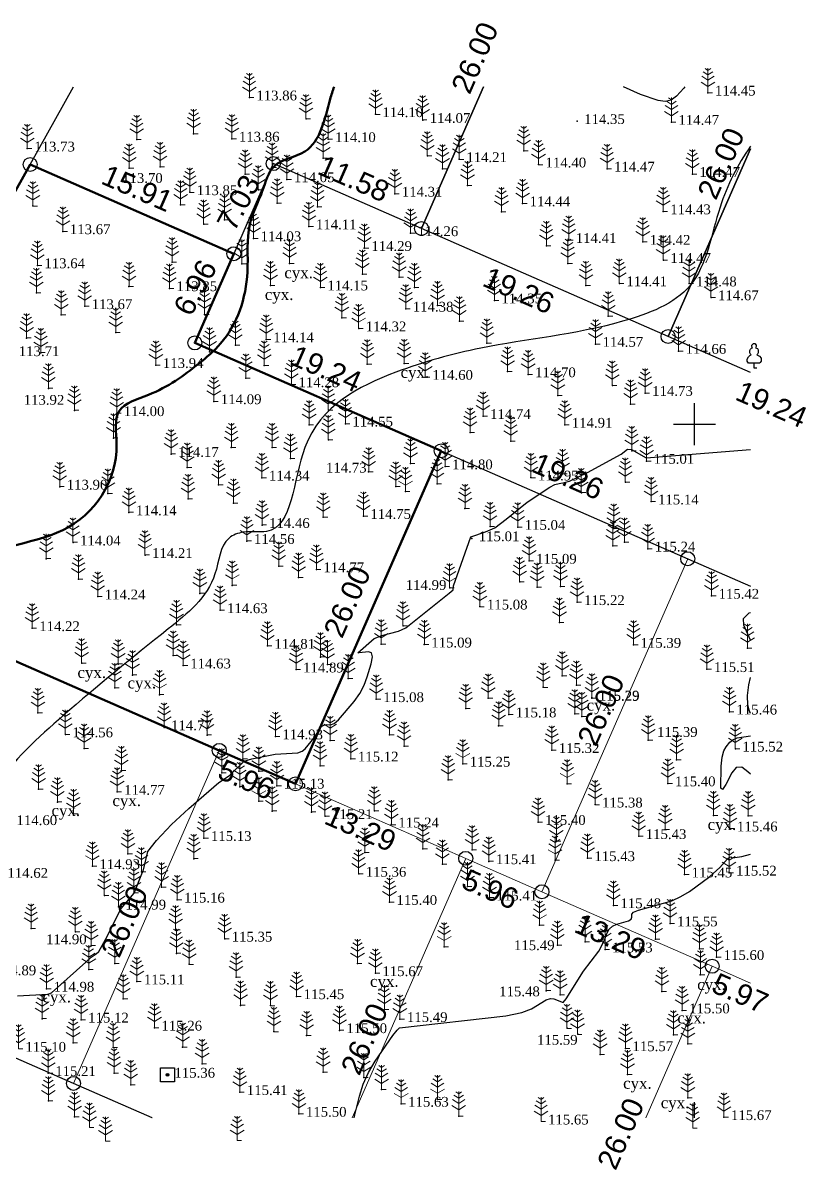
# Model space of a CAD drawing. Header units: millimetres. Extents: x 5405468.7 to 5405558, y 5524996.7 to 5525078.7.
# Drawn here: x 5405501.9 to 5405558, y 5524996.7 to 5525078.7 of the extents above; entities that cross this region are included whole.
import ezdxf
from ezdxf.enums import TextEntityAlignment as Align

# ---------------------------------------------------------------- set-up
doc = ezdxf.new("R2010")
doc.units = ezdxf.units.MM
doc.layers.add('11900000', color=1, linetype='Continuous', lineweight=30)
doc.layers.add('ТОЧКИ', color=7, linetype='Continuous', lineweight=30)
for name, color, linetype in [('SC007', 7, 'Continuous'), ('горизонтали', 42, 'Continuous'), ('Ділянки_Межі', 10, 'Continuous'), ('надписи', 7, 'Continuous'), ('отметки', 7, 'Continuous'), ('промеры', 185, 'Continuous'), ('Растительность', 7, 'Continuous')]:
    doc.layers.add(name, color=color, linetype=linetype)
doc.styles.get("Standard").update_dxf_attribs({"font": 'arial.ttf'})
doc.styles.add('times', font='times.ttf')

# ---------------------------------------------------------------- blocks, each defined once
blk = doc.blocks.new('SYMBOL902')
at = {"layer": 'SC007'}
blk.add_lwpolyline([(-1.25, -1.25), (-1.25, 1.25), (1.25, 1.25), (1.25, -1.25)], close=True, dxfattribs=at)
blk.add_circle((0, 0), 0.25, dxfattribs=at)
blk = doc.blocks.new('A$C2ACB5305')
at = {"layer": 'Растительность'}
blk.add_lwpolyline([(0.2, 0), (0.2, 0), (0, 0), (0, 0.35), (-0.4, 0.35), (-0.5, 0.5), (-0.5, 0.65), (-0.4, 0.8), (-0.3, 0.9), (-0.2, 0.95), (-0.25, 1), (-0.3, 1.1), (-0.3, 1.25), (-0.25, 1.35), (-0.15, 1.45), (-0.1, 1.45), (-0.15, 1.55), (-0.15, 1.65), (-0.05, 1.75), (0.05, 1.75), (0.15, 1.65), (0.15, 1.55), (0.1, 1.45), (0.25, 1.4), (0.3, 1.3), (0.3, 1.1), (0.25, 1), (0.2, 0.95), (0.4, 0.85), (0.5, 0.7), (0.5, 0.5), (0.45, 0.4), (0.4, 0.35), (0, 0.35)], dxfattribs=at)
blk = doc.blocks.new('A$C51FE15A3')
at = {"layer": 'Растительность', "color": 94, "lineweight": 0}
for points in [[(-0.201, 1.726), (0, 1.584), (0.201, 1.726)], [(0, 1.75), (0, 0), (0.319, 0)], [(-0.447, 1.172), (0, 0.895), (0.447, 1.172)], [(-0.343, 1.489), (0, 1.267), (0.343, 1.489)], [(-0.493, 0.753), (0, 0.444), (0.493, 0.753)]]:
    blk.add_lwpolyline(points, dxfattribs=at)

msp = doc.modelspace()

# ---------------------------------------------------------------- linework, layer by layer
at = {"layer": '11900000', "color": 7}
for points in [[(5405550, 5525048.5, 0), (5405550, 5525051.5, 0)], [(5405550, 5525048.5, 0), (5405550, 5525051.5, 0)], [(5405548.5, 5525050, 0), (5405551.5, 5525050, 0)], [(5405548.5, 5525050, 0), (5405551.5, 5525050, 0)], [(5405550, 5525000.397, 0), (5405550, 5525001.5, 0)], [(5405550, 5525000.397, 0), (5405550, 5525001.5, 0)]]:
    msp.add_polyline3d(points, dxfattribs=at)
at = {"layer": 'горизонтали', "color": 32}
for points in [[(5405549.32, 5525074.149, 114.5), (5405549.247, 5525074.052, 114.5), (5405548.717, 5525073.482, 114.5), (5405548.327, 5525073.192, 114.5), (5405547.897, 5525073.092, 114.5), (5405547.407, 5525073.162, 114.5), (5405546.137, 5525073.592, 114.5), (5405544.916, 5525074.149, 114.5)], [(5405501.567, 5525009.122, 115), (5405503.727, 5525009.242, 115), (5405503.987, 5525009.322, 115), (5405506.457, 5525011.532, 115), (5405506.837, 5525011.882, 115), (5405507.197, 5525012.112, 115), (5405507.377, 5525012.292, 115), (5405507.867, 5525013.142, 115), (5405508.977, 5525015.372, 115), (5405509.907, 5525016.462, 115), (5405510.497, 5525017.972, 115), (5405510.557, 5525018.042, 115), (5405510.887, 5525019.442, 115), (5405511.517, 5525020.232, 115), (5405512.567, 5525021.372, 115), (5405513.807, 5525022.522, 115), (5405515.977, 5525024.372, 115), (5405516.737, 5525024.882, 115), (5405517.767, 5525025.902, 115), (5405518.327, 5525026.062, 115), (5405520.007, 5525026.412, 115), (5405521.617, 5525026.492, 115), (5405521.917, 5525026.612, 115), (5405522.147, 5525026.792, 115), (5405522.787, 5525027.582, 115), (5405523.317, 5525028.372, 115), (5405523.487, 5525028.482, 115), (5405523.677, 5525028.522, 115), (5405523.967, 5525028.502, 115), (5405524.207, 5525028.592, 115), (5405524.537, 5525028.862, 115), (5405525.637, 5525030.172, 115), (5405526.047, 5525030.742, 115), (5405526.357, 5525031.332, 115), (5405526.587, 5525031.942, 115), (5405526.857, 5525032.862, 115), (5405526.957, 5525033.372, 115), (5405526.897, 5525033.662, 115), (5405526.677, 5525033.722, 115), (5405526.007, 5525033.642, 115), (5405525.917, 5525033.662, 115), (5405527.087, 5525034.672, 115), (5405527.627, 5525034.882, 115), (5405528.827, 5525035.212, 115), (5405529.337, 5525035.452, 115), (5405532.437, 5525037.922, 115), (5405532.737, 5525038.152, 115), (5405532.747, 5525038.452, 115), (5405534.007, 5525041.962, 115), (5405535.057, 5525042.302, 115), (5405535.717, 5525042.602, 115), (5405536.517, 5525043.212, 115), (5405538.027, 5525044.422, 115), (5405539.637, 5525045.502, 115), (5405540.007, 5525045.682, 115), (5405540.307, 5525045.772, 115), (5405540.707, 5525045.832, 115), (5405541.067, 5525045.942, 115), (5405542.347, 5525046.562, 115), (5405544.747, 5525047.872, 115), (5405545.197, 5525048.222, 115), (5405545.497, 5525048.192, 115), (5405546.547, 5525047.592, 115), (5405553.999, 5525048.208, 115)], [(5405553.999, 5525034.564, 115.5), (5405553.527, 5525035.622, 115.5), (5405553.497, 5525036.112, 115.5), (5405553.907, 5525036.502, 115.5), (5405553.999, 5525036.532, 115.5)], [(5405553.999, 5525029.32, 115.5), (5405553.907, 5525029.552, 115.5), (5405553.817, 5525029.912, 115.5), (5405553.797, 5525030.612, 115.5), (5405553.887, 5525031.352, 115.5), (5405553.999, 5525031.887, 115.5)], [(5405553.999, 5525024.971, 115.5), (5405553.827, 5525025.152, 115.5), (5405553.377, 5525025.482, 115.5), (5405552.987, 5525025.452, 115.5), (5405552.667, 5525025.072, 115.5), (5405552.237, 5525024.232, 115.5), (5405552.007, 5525023.882, 115.5), (5405551.877, 5525023.962, 115.5), (5405551.917, 5525025.542, 115.5), (5405551.987, 5525026.182, 115.5), (5405552.097, 5525026.642, 115.5), (5405552.257, 5525026.932, 115.5), (5405552.527, 5525027.252, 115.5), (5405552.747, 5525027.432, 115.5), (5405553.047, 5525027.562, 115.5), (5405553.999, 5525027.721, 115.5)], [(5405525.652, 5525000.397, 115.5), (5405525.707, 5525000.602, 115.5), (5405526.027, 5525001.932, 115.5), (5405526.297, 5525002.802, 115.5), (5405526.667, 5525003.642, 115.5), (5405527.147, 5525004.442, 115.5), (5405528.407, 5525006.272, 115.5), (5405528.727, 5525006.672, 115.5), (5405528.897, 5525006.822, 115.5), (5405536.497, 5525007.682, 115.5), (5405537.657, 5525007.922, 115.5), (5405538.337, 5525008.182, 115.5), (5405539.397, 5525008.822, 115.5), (5405539.707, 5525008.922, 115.5), (5405539.937, 5525008.912, 115.5), (5405540.597, 5525008.642, 115.5), (5405540.827, 5525008.912, 115.5), (5405542.057, 5525010.892, 115.5), (5405543.147, 5525012.322, 115.5), (5405543.527, 5525013.052, 115.5), (5405543.727, 5525013.582, 115.5), (5405543.887, 5525013.882, 115.5), (5405544.137, 5525014.112, 115.5), (5405544.447, 5525014.242, 115.5), (5405545.277, 5525014.492, 115.5), (5405545.457, 5525014.612, 115.5), (5405545.517, 5525014.742, 115.5), (5405545.517, 5525014.952, 115.5), (5405545.637, 5525015.102, 115.5), (5405545.997, 5525015.252, 115.5), (5405548.367, 5525015.902, 115.5), (5405549.027, 5525016.212, 115.5), (5405549.647, 5525016.592, 115.5), (5405551.097, 5525017.642, 115.5), (5405551.807, 5525018.292, 115.5), (5405552.357, 5525018.912, 115.5), (5405552.507, 5525019.032, 115.5), (5405552.607, 5525019.052, 115.5), (5405552.707, 5525018.992, 115.5), (5405553.377, 5525019.092, 115.5), (5405553.999, 5525019.244, 115.5)]]:
    msp.add_polyline3d(points, dxfattribs=at)
at = {"layer": 'горизонтали', "color": 32, "lineweight": 50}
msp.add_open_spline([(5405524.208, 5525074.149), (5405524.108, 5525073.859), (5405523.576, 5525072.17), (5405523.11, 5525069.298), (5405519.699, 5525068.901), (5405519.094, 5525066.429), (5405517.819, 5525064.104), (5405518.308, 5525060.192), (5405517.045, 5525056.426), (5405513.975, 5525053.859), (5405511.747, 5525052.226), (5405508.283, 5525051.284), (5405509.187, 5525046.663), (5405505.542, 5525041.222), (5405498.121, 5525041.417), (5405497.131, 5525036.638), (5405497.383, 5525033.955), (5405494.983, 5525032.023), (5405493.141, 5525033.596), (5405490.843, 5525034.238), (5405490.03, 5525032.139), (5405489.087, 5525029.435), (5405486.511, 5525024.44), (5405483.297, 5525019.424), (5405479.469, 5525016.958), (5405476.615, 5525014.417), (5405478.733, 5525008.977), (5405474.85, 5525004.225), (5405473.72, 5525001.517), (5405472.762, 5525000.397)], degree=3, knots=[426.781364, 426.781364, 426.781364, 426.781364, 427.666961, 431.820459, 434.236566, 436.227121, 438.760306, 442.17643, 447.647475, 449.778155, 453.996294, 456.405004, 458.787206, 466.038544, 473.272137, 476.393631, 479.304205, 480.999261, 484.176263, 485.622694, 487.053011, 489.860193, 494.811797, 503.600401, 507.214707, 508.54627, 514.632075, 520.988, 525.023131, 525.023131, 525.023131, 525.023131], dxfattribs=at)
at = {"layer": 'горизонтали', "color": 32}
msp.add_open_spline([(5405553.999, 5525069.891), (5405553.084, 5525068.581), (5405551.412, 5525065.261), (5405550.638, 5525059.403), (5405543.146, 5525056.522), (5405535.988, 5525055.956), (5405527.943, 5525053.734), (5405521.162, 5525050.271), (5405521.307, 5525041.822), (5405517.894, 5525042.432), (5405516.049, 5525041.732), (5405515.894, 5525038.175), (5405511.045, 5525034.346), (5405505.506, 5525029.854), (5405499.829, 5525024.692), (5405497.897, 5525019.678), (5405495.183, 5525016.265), (5405492.449, 5525016.305), (5405490.8, 5525014.942), (5405491.477, 5525011.838), (5405487.055, 5525008.999), (5405487.333, 5525003.809), (5405486.08, 5525001.231), (5405485.549, 5525000.397)], degree=3, knots=[388.006633, 388.006633, 388.006633, 388.006633, 392.765907, 398.774239, 404.236612, 414.559908, 420.876887, 429.320193, 435.927774, 437.596895, 438.692024, 441.444871, 446.618091, 456.348141, 463.489077, 468.844359, 472.676581, 475.335983, 476.557914, 478.494538, 483.614195, 489.586185, 492.576287, 492.576287, 492.576287, 492.576287], dxfattribs=at)
at = {"layer": 'Ділянки_Межі', "lineweight": 25}
for points in [[(5405534.908, 5525074.149), (5405530.466, 5525064.004), (5405519.862, 5525068.646), (5405517.04, 5525062.202), (5405502.465, 5525068.583)], [(5405502.465, 5525068.583), (5405505.565, 5525074.149)], [(5405553.999, 5525053.701), (5405548.11, 5525056.279), (5405530.466, 5525064.004), (5405519.862, 5525068.646), (5405517.04, 5525062.202), (5405514.247, 5525055.822), (5405531.873, 5525048.105), (5405549.514, 5525040.382), (5405553.999, 5525038.418)], [(5405511.187, 5525000.397), (5405505.569, 5525002.856), (5405485.626, 5525011.591), (5405482.819, 5525005.178), (5405480.725, 5525000.397)]]:
    msp.add_lwpolyline(points, dxfattribs=at)
at = {"layer": 'Ділянки_Межі'}
for points in [[(5405530.466, 5525064.004), (5405534.908, 5525074.149)], [(5405553.999, 5525069.707), (5405548.11, 5525056.279), (5405530.466, 5525064.004)], [(5405548.11, 5525056.279), (5405553.999, 5525069.707)], [(5405553.999, 5525053.701), (5405548.11, 5525056.279)]]:
    msp.add_lwpolyline(points, dxfattribs=at)
at = {"layer": 'Ділянки_Межі', "lineweight": 50}
msp.add_lwpolyline([(5405486.352, 5525039.652), (5405502.465, 5525068.583), (5405517.04, 5525062.202), (5405514.247, 5525055.822), (5405531.873, 5525048.105), (5405521.453, 5525024.284), (5405515.997, 5525026.673)], close=True, dxfattribs=at)
at = {"layer": 'Ділянки_Межі', "lineweight": 0}
msp.add_lwpolyline([(5405521.453, 5525024.284), (5405531.873, 5525048.105), (5405549.514, 5525040.382), (5405539.087, 5525016.564), (5405533.63, 5525018.953)], close=True, dxfattribs=at)
for points in [[(5405539.087, 5525016.564), (5405549.514, 5525040.382), (5405553.999, 5525038.418)], [(5405471.255, 5525012.547), (5405486.352, 5525039.652), (5405515.997, 5525026.673), (5405505.569, 5525002.856), (5405485.626, 5525011.591), (5405482.819, 5525005.178), (5405471.255, 5525010.201)], [(5405505.569, 5525002.856), (5405515.997, 5525026.673), (5405521.453, 5525024.284), (5405533.63, 5525018.953), (5405525.506, 5525000.397)], [(5405525.506, 5525000.397), (5405533.63, 5525018.953), (5405539.087, 5525016.564), (5405551.263, 5525011.233), (5405546.519, 5525000.397)], [(5405553.999, 5525010.035), (5405551.263, 5525011.233), (5405539.087, 5525016.564)], [(5405546.519, 5525000.397), (5405551.263, 5525011.233), (5405553.999, 5525010.035)], [(5405511.187, 5525000.397), (5405505.569, 5525002.856)]]:
    msp.add_lwpolyline(points, dxfattribs=at)
at = {"layer": 'отметки', "color": 7}
for p in [(5405518.149, 5525073.369, 113.856), (5405550.963, 5525073.716, 114.454), (5405522.203, 5525071.849, 113.922), (5405527.175, 5525072.174, 114.105), (5405530.553, 5525071.763, 114.073), (5405541.606, 5525071.679, 114.35), (5405548.35, 5525071.622, 114.468), (5405510.09, 5525070.373, 113.794), (5405514.16, 5525070.783, 113.796), (5405516.901, 5525070.421, 113.859), (5405523.786, 5525070.388, 114.095), (5405502.259, 5525069.717, 113.734), (5405537.784, 5525069.567, 114.426), (5405523.433, 5525069.042, 114.046), (5405530.892, 5525069.203, 114.179), (5405533.173, 5525068.953, 114.214), (5405538.842, 5525068.573, 114.4), (5405509.56, 5525068.32, 113.702), (5405511.757, 5525068.42, 113.638), (5405517.854, 5525067.894, 114.039), (5405519.774, 5525068.377, 114.007), (5405531.975, 5525068.265, 114.214), (5405543.741, 5525068.276, 114.474), (5405549.851, 5525067.899, 114.466), (5405520.836, 5525067.519, 114.047), (5405533.766, 5525067.077, 114.278), (5405513.88, 5525066.593, 113.855), (5405518.794, 5525066.761, 113.977), (5405528.562, 5525066.486, 114.31), (5405502.661, 5525065.615, 113.673), (5405513.231, 5525065.691, 113.78), (5405520.139, 5525065.818, 113.966), (5405523.023, 5525065.554, 114.217), (5405536.191, 5525065.204, 114.391), (5405537.701, 5525065.794, 114.441), (5405547.763, 5525065.223, 114.429), (5405516.377, 5525064.631, 113.927), (5405504.806, 5525063.8, 113.673), (5405514.881, 5525064.31, 113.824), (5405522.412, 5525064.145, 114.106), (5405529.689, 5525063.66, 114.263), (5405518.453, 5525063.298, 114.03), (5405539.408, 5525062.774, 114.386), (5405541.004, 5525063.172, 114.406), (5405546.301, 5525063.042, 114.422), (5405526.376, 5525062.599, 114.287), (5405502.982, 5525061.366, 113.645), (5405512.616, 5525061.599, 113.78), (5405517.601, 5525061.47, 113.982), (5405521.027, 5525061.499, 114.08), (5405540.942, 5525061.51, 114.379), (5405547.77, 5525061.746, 114.473), (5405526.244, 5525060.739, 114.313), (5405528.868, 5525060.524, 114.347), (5405502.908, 5525059.415, 113.672), (5405509.537, 5525059.85, 113.748), (5405512.434, 5525059.724, 113.854), (5405519.66, 5525059.922, 114.092), (5405523.23, 5525059.778, 114.146), (5405529.954, 5525059.783, 114.39), (5405542.234, 5525059.93, 114.351), (5405544.622, 5525060.075, 114.406), (5405549.613, 5525060.065, 114.483), (5405535.685, 5525058.85, 114.345), (5405551.181, 5525059.072, 114.674), (5405504.687, 5525057.82, 113.639), (5405506.369, 5525058.442, 113.671), (5405514.948, 5525057.859, 113.967), (5405514.96, 5525057.839, 113.978), (5405529.342, 5525058.26, 114.382), (5405531.61, 5525058.489, 114.407), (5405524.764, 5525057.618, 114.253), (5405533.175, 5525057.381, 114.45), (5405543.834, 5525057.737, 114.479), (5405502.215, 5525056.158, 113.76), (5405508.588, 5525056.563, 113.778), (5405525.972, 5525056.85, 114.315), (5405517.153, 5525055.653, 114.018), (5405519.359, 5525056.066, 114.138), (5405535.145, 5525055.8, 114.487), (5405542.922, 5525055.741, 114.574), (5405503.238, 5525055.109, 113.747), (5405515.301, 5525055.183, 113.99), (5405548.862, 5525055.242, 114.664), (5405511.46, 5525054.228, 113.944), (5405519.218, 5525054.213, 114.139), (5405526.59, 5525054.309, 114.411), (5405529.23, 5525054.343, 114.474), (5405536.626, 5525053.781, 114.575), (5405517.902, 5525053.297, 114.067), (5405521.164, 5525052.853, 114.285), (5405530.74, 5525053.382, 114.595), (5405538.097, 5525053.565, 114.704), (5405503.771, 5525052.569, 113.918), (5405540.217, 5525052.067, 114.773), (5405544.123, 5525052.779, 114.67), (5405546.473, 5525052.235, 114.726), (5405515.611, 5525051.641, 114.093), (5405545.432, 5525051.437, 114.775), (5405505.633, 5525050.979, 113.848), (5405508.665, 5525050.785, 114), (5405523.803, 5525051.014, 114.46), (5405534.875, 5525050.582, 114.742), (5405522.425, 5525049.964, 114.364), (5405525.018, 5525050.041, 114.547), (5405540.722, 5525049.958, 114.91), (5405508.431, 5525049.003, 113.985), (5405523.801, 5525048.897, 114.522), (5405533.937, 5525049.419, 114.804), (5405536.847, 5525048.787, 114.932), (5405516.856, 5525048.333, 114.157), (5405519.77, 5525048.344, 114.33), (5405545.51, 5525048.11, 115.007), (5405512.552, 5525047.868, 114.165), (5405521.091, 5525047.561, 114.459), (5405529.685, 5525047.197, 114.802), (5405546.573, 5525047.373, 115.013), (5405513.71, 5525046.905, 114.232), (5405526.683, 5525046.597, 114.732), (5405532.157, 5525046.979, 114.804), (5405540.564, 5525046.46, 114.955), (5405504.582, 5525045.53, 113.902), (5405515.952, 5525045.669, 114.271), (5405519.052, 5525046.178, 114.341), (5405528.623, 5525045.562, 114.796), (5405531.581, 5525045.749, 114.867), (5405538.299, 5525046.184, 114.947), (5405545.055, 5525045.855, 115.04), (5405508.029, 5525045.039, 114.141), (5405513.764, 5525044.668, 114.348), (5405529.316, 5525045.186, 114.76), (5405541.903, 5525045.107, 115.065), (5405517.013, 5525044.352, 114.412), (5405533.578, 5525043.965, 114.93), (5405546.891, 5525044.471, 115.14), (5405509.536, 5525043.689, 114.139), (5405523.437, 5525043.354, 114.631), (5405526.307, 5525043.431, 114.749), (5405519.059, 5525042.787, 114.456), (5405535.368, 5525042.69, 114.984), (5405537.35, 5525042.651, 115.044), (5405544.217, 5525042.549, 115.116), (5405505.537, 5525041.536, 114.042), (5405517.978, 5525041.648, 114.562), (5405534.063, 5525041.838, 115.005), (5405544.98, 5525041.574, 115.133), (5405510.685, 5525040.642, 114.207), (5405544.155, 5525041.302, 115.17), (5405546.65, 5525041.099, 115.243), (5405503.621, 5525040.388, 114.108), (5405520.248, 5525039.843, 114.73), (5405538.165, 5525040.23, 115.095), (5405505.925, 5525038.913, 114.176), (5405521.668, 5525039.049, 114.842), (5405522.949, 5525039.615, 114.775), (5405516.925, 5525038.477, 114.548), (5405532.484, 5525038.304, 114.988), (5405537.491, 5525038.743, 115.16), (5405538.741, 5525038.355, 115.113), (5405540.406, 5525038.401, 115.164), (5405507.305, 5525037.674, 114.244), (5405514.608, 5525037.905, 114.399), (5405541.602, 5525037.271, 115.221), (5405551.222, 5525037.725, 115.423), (5405516.049, 5525036.693, 114.629), (5405534.645, 5525036.955, 115.081), (5405512.941, 5525035.653, 114.518), (5405540.337, 5525035.832, 115.25), (5405502.614, 5525035.406, 114.223), (5405529.143, 5525035.582, 114.987), (5405519.442, 5525034.143, 114.812), (5405527.586, 5525034.276, 115.023), (5405530.666, 5525034.238, 115.091), (5405545.637, 5525034.218, 115.385), (5405553.79, 5525033.984, 115.47), (5405512.7, 5525033.456, 114.586), (5405523.239, 5525033.353, 114.942), (5405506.151, 5525032.908, 114.391), (5405508.758, 5525032.843, 114.48), (5405513.42, 5525032.739, 114.63), (5405521.498, 5525032.452, 114.891), (5405523.75, 5525032.814, 114.974), (5405550.89, 5525032.48, 115.512), (5405509.787, 5525032.065, 114.539), (5405525.231, 5525031.809, 114.905), (5405540.536, 5525032.001, 115.243), (5405508.517, 5525031.15, 114.556), (5405539.177, 5525031.185, 115.16), (5405541.554, 5525031.34, 115.334), (5405511.722, 5525030.66, 114.642), (5405527.231, 5525030.331, 115.08), (5405535.237, 5525030.401, 115.149), (5405542.654, 5525030.447, 115.287), (5405542.661, 5525030.42, 115.287), (5405503.02, 5525029.353, 114.445), (5405533.634, 5525029.669, 115.195), (5405536.713, 5525029.236, 115.183), (5405541.427, 5525029.281, 115.251), (5405541.945, 5525029.098, 115.289), (5405552.501, 5525029.442, 115.458), (5405512.047, 5525028.313, 114.767), (5405535.985, 5525028.439, 115.246), (5405504.986, 5525027.811, 114.555), (5405515.124, 5525027.775, 114.867), (5405520.009, 5525027.668, 114.928), (5405528.185, 5525027.791, 115.104), (5405546.692, 5525027.409, 115.393), (5405506.337, 5525026.807, 114.544), (5405523.938, 5525027.374, 115.032), (5405529.222, 5525026.97, 115.124), (5405539.791, 5525026.692, 115.319), (5405552.925, 5525026.793, 115.517), (5405517.687, 5525026.055, 114.993), (5405525.417, 5525026.08, 115.119), (5405548.718, 5525026.009, 115.442), (5405508.986, 5525025.221, 114.778), (5405516.184, 5525025.063, 114.98), (5405518.834, 5525025.18, 115.055), (5405523.21, 5525025.573, 115.053), (5405533.415, 5525025.714, 115.245), (5405520.118, 5525024.145, 115.133), (5405532.37, 5525024.565, 115.246), (5405540.885, 5525024.277, 115.344), (5405548.098, 5525024.308, 115.398), (5405503.073, 5525023.9, 114.637), (5405508.694, 5525023.699, 114.77), (5405517.468, 5525024.077, 115.041), (5405504.411, 5525022.976, 114.708), (5405518.832, 5525023.038, 115.058), (5405542.887, 5525022.794, 115.38), (5405505.571, 5525022.131, 114.762), (5405519.789, 5525022.337, 115.117), (5405522.586, 5525022.265, 115.152), (5405523.563, 5525021.96, 115.211), (5405527.094, 5525022.341, 115.24), (5405551.355, 5525022.015, 115.493), (5405553.842, 5525021.997, 115.425), (5405528.307, 5525021.364, 115.241), (5405538.806, 5525021.541, 115.398), (5405547.904, 5525021.005, 115.353), (5405552.538, 5525021.08, 115.458), (5405514.897, 5525020.397, 115.125), (5405540.123, 5525020.18, 115.393), (5405546.011, 5525020.535, 115.434), (5405509.46, 5525019.265, 114.954), (5405526.411, 5525019.38, 115.336), (5405530.566, 5525019.639, 115.365), (5405534.094, 5525019.554, 115.36), (5405506.92, 5525018.384, 114.926), (5405514.165, 5525018.929, 115.114), (5405531.959, 5525018.533, 115.365), (5405535.293, 5525018.736, 115.407), (5405540.019, 5525018.821, 115.396), (5405542.337, 5525018.956, 115.434), (5405510.428, 5525017.979, 114.996), (5405525.973, 5525017.838, 115.364), (5405549.295, 5525017.788, 115.446), (5405552.473, 5525017.921, 115.525), (5405511.873, 5525016.895, 115.155), (5405533.758, 5525016.927, 115.416), (5405507.776, 5525016.295, 114.97), (5405509.889, 5525016.473, 114.999), (5405512.987, 5525015.99, 115.163), (5405535.333, 5525016.137, 115.413), (5405508.782, 5525015.491, 114.992), (5405528.178, 5525015.822, 115.4), (5405544.202, 5525015.589, 115.476), (5405548.248, 5525014.287, 115.549), (5405502.534, 5525013.937, 114.881), (5405505.7, 5525013.691, 114.901), (5405512.867, 5525013.835, 115.167), (5405538.919, 5525014.17, 115.429), (5405506.838, 5525012.699, 114.973), (5405516.385, 5525013.2, 115.352), (5405540.19, 5525012.736, 115.495), (5405542.175, 5525012.988, 115.383), (5405547.213, 5525013.172, 115.53), (5405512.926, 5525012.157, 115.174), (5405532.091, 5525012.624, 115.501), (5405543.599, 5525012.424, 115.527), (5405550.364, 5525012.482, 115.53), (5405551.584, 5525011.883, 115.597), (5405506.66, 5525010.993, 115.025), (5405508.52, 5525011.429, 115.049), (5405513.844, 5525011.372, 115.195), (5405525.886, 5525011.424, 115.529), (5405517.201, 5525010.462, 115.356), (5405527.168, 5525010.729, 115.672), (5405550.417, 5525010.609, 115.591), (5405503.645, 5525009.618, 114.979), (5405510.103, 5525010.137, 115.115), (5405539.39, 5525009.486, 115.479), (5405547.669, 5525009.426, 115.497), (5405509.132, 5525008.897, 115.154), (5405521.533, 5525009.081, 115.452), (5405540.389, 5525009.188, 115.477), (5405517.518, 5525008.438, 115.345), (5405519.658, 5525008.415, 115.357), (5405527.81, 5525008.129, 115.559), (5405549.114, 5525008.066, 115.5), (5405503.324, 5525007.484, 115.091), (5405506.116, 5525007.409, 115.124), (5405528.921, 5525007.445, 115.492), (5405511.357, 5525006.831, 115.26), (5405519.906, 5525006.555, 115.368), (5405522.248, 5525006.282, 115.444), (5405524.596, 5525006.649, 115.5), (5405540.88, 5525006.793, 115.596), (5405541.643, 5525006.372, 115.589), (5405548.488, 5525006.323, 115.529), (5405505.543, 5525005.744, 115.187), (5405508.399, 5525005.41, 115.243), (5405513.375, 5525005.444, 115.334), (5405545.064, 5525005.361, 115.571), (5405549.525, 5525005.693, 115.574), (5405543.253, 5525004.931, 115.562), (5405514.77, 5525004.255, 115.44), (5405523.428, 5525003.648, 115.481), (5405503.76, 5525003.584, 115.214), (5405508.47, 5525003.586, 115.303), (5405512.29, 5525003.466, 115.364), (5405512.29, 5525003.466, 115.364), (5405512.292, 5525003.461, 115.367), (5405526.337, 5525003.269, 115.499), (5405545.208, 5525003.489, 115.604), (5405509.66, 5525002.757, 115.3), (5405517.471, 5525002.222, 115.408), (5405527.606, 5525002.414, 115.555), (5405503.775, 5525001.597, 115.233), (5405529.011, 5525001.388, 115.631), (5405531.609, 5525001.705, 115.573), (5405549.524, 5525001.813, 115.656), (5405505.645, 5525000.473, 115.364), (5405521.696, 5525000.671, 115.503), (5405533.128, 5525000.517, 115.624), (5405552.109, 5525000.433, 115.67)]:
    msp.add_point(p, dxfattribs=at)
at = {"layer": 'ТОЧКИ'}
for centre in [(5405502.465, 5525068.583), (5405519.862, 5525068.646), (5405530.466, 5525064.004), (5405517.04, 5525062.202), (5405514.247, 5525055.822), (5405548.11, 5525056.279), (5405531.873, 5525048.105, 107.24), (5405549.514, 5525040.382), (5405515.997, 5525026.673, 107.24), (5405521.453, 5525024.284, 107.24), (5405533.63, 5525018.953, 107.24), (5405539.087, 5525016.564, 107.24), (5405551.263, 5525011.233, 107.24), (5405505.569, 5525002.856)]:
    msp.add_circle(centre, 0.5, dxfattribs=at)

# ---------------------------------------------------------------- block references
at = {"layer": 'отметки', "color": 7, "xscale": 0.400000000372529, "yscale": 0.400000000372529, "zscale": 0.400000000372529}
msp.add_blockref('SYMBOL902', (5405512.29, 5525003.47, 115.36), dxfattribs=at)
at = {"layer": 'Растительность', "color": 7}
for name, p in [('A$C51FE15A3', (5405518.15, 5525073.37, 113.86)), ('A$C51FE15A3', (5405550.96, 5525073.72, 114.45)), ('A$C51FE15A3', (5405522.2, 5525071.85, 113.92)), ('A$C51FE15A3', (5405527.18, 5525072.17, 114.1)), ('A$C51FE15A3', (5405530.54, 5525071.77, 114.07)), ('A$C51FE15A3', (5405548.35, 5525071.62, 114.47)), ('A$C51FE15A3', (5405514.16, 5525070.78, 113.8)), ('A$C51FE15A3', (5405510.09, 5525070.37, 113.79)), ('A$C51FE15A3', (5405516.9, 5525070.42, 113.86)), ('A$C51FE15A3', (5405523.79, 5525070.39, 114.1)), ('A$C51FE15A3', (5405502.26, 5525069.72, 113.73)), ('A$C51FE15A3', (5405530.88, 5525069.2, 114.18)), ('A$C51FE15A3', (5405537.78, 5525069.57, 114.43)), ('A$C51FE15A3', (5405509.56, 5525068.32, 113.7)), ('A$C51FE15A3', (5405511.76, 5525068.42, 113.64)), ('A$C51FE15A3', (5405519.77, 5525068.38, 114.01)), ('A$C51FE15A3', (5405523.43, 5525069.04, 114.05)), ('A$C51FE15A3', (5405533.17, 5525068.95, 114.21)), ('A$C51FE15A3', (5405538.84, 5525068.57, 114.4)), ('A$C51FE15A3', (5405517.85, 5525067.89, 114.04)), ('A$C51FE15A3', (5405520.84, 5525067.52, 114.05)), ('A$C51FE15A3', (5405531.97, 5525068.27, 114.21)), ('A$C51FE15A3', (5405543.74, 5525068.28, 114.47)), ('A$C51FE15A3', (5405549.85, 5525067.9, 114.47)), ('A$C51FE15A3', (5405518.79, 5525066.76, 113.98)), ('A$C51FE15A3', (5405533.76, 5525067.08, 114.28)), ('A$C51FE15A3', (5405513.88, 5525066.59, 113.85)), ('A$C51FE15A3', (5405528.56, 5525066.49, 114.31)), ('A$C51FE15A3', (5405502.66, 5525065.61, 113.67)), ('A$C51FE15A3', (5405513.23, 5525065.69, 113.78)), ('A$C51FE15A3', (5405520.14, 5525065.82, 113.97)), ('A$C51FE15A3', (5405523.02, 5525065.55, 114.22)), ('A$C51FE15A3', (5405536.19, 5525065.2, 114.39)), ('A$C51FE15A3', (5405537.7, 5525065.79, 114.44)), ('A$C51FE15A3', (5405547.76, 5525065.22, 114.43)), ('A$C51FE15A3', (5405514.88, 5525064.31, 113.82)), ('A$C51FE15A3', (5405516.38, 5525064.63, 113.93)), ('A$C51FE15A3', (5405504.81, 5525063.8, 113.67)), ('A$C51FE15A3', (5405522.41, 5525064.15, 114.11)), ('A$C51FE15A3', (5405529.69, 5525063.66, 114.26)), ('A$C51FE15A3', (5405518.45, 5525063.3, 114.03)), ('A$C51FE15A3', (5405526.38, 5525062.6, 114.29)), ('A$C51FE15A3', (5405539.4, 5525062.77, 114.39)), ('A$C51FE15A3', (5405541, 5525063.17, 114.41)), ('A$C51FE15A3', (5405546.3, 5525063.04, 114.42)), ('A$C51FE15A3', (5405547.76, 5525061.75, 114.47)), ('A$C51FE15A3', (5405502.98, 5525061.37, 113.64)), ('A$C51FE15A3', (5405512.62, 5525061.6, 113.78)), ('A$C51FE15A3', (5405517.6, 5525061.47, 113.98)), ('A$C51FE15A3', (5405521.03, 5525061.5, 114.08)), ('A$C51FE15A3', (5405540.94, 5525061.51, 114.38)), ('A$C51FE15A3', (5405526.24, 5525060.74, 114.31)), ('A$C51FE15A3', (5405528.87, 5525060.52, 114.35)), ('A$C51FE15A3', (5405502.91, 5525059.41, 113.67)), ('A$C51FE15A3', (5405509.54, 5525059.85, 113.75)), ('A$C51FE15A3', (5405512.43, 5525059.72, 113.85)), ('A$C51FE15A3', (5405519.66, 5525059.92, 114.09)), ('A$C51FE15A3', (5405523.23, 5525059.78, 114.15)), ('A$C51FE15A3', (5405529.96, 5525059.78, 114.39)), ('A$C51FE15A3', (5405542.23, 5525059.93, 114.35)), ('A$C51FE15A3', (5405544.62, 5525060.08, 114.41)), ('A$C51FE15A3', (5405549.61, 5525060.07, 114.48)), ('A$C51FE15A3', (5405531.61, 5525058.49, 114.41)), ('A$C51FE15A3', (5405535.68, 5525058.85, 114.35)), ('A$C51FE15A3', (5405551.18, 5525059.07, 114.67)), ('A$C51FE15A3', (5405504.69, 5525057.82, 113.64)), ('A$C51FE15A3', (5405506.37, 5525058.44, 113.67)), ('A$C51FE15A3', (5405514.95, 5525057.86, 113.97)), ('A$C51FE15A3', (5405529.34, 5525058.26, 114.38)), ('A$C51FE15A3', (5405543.83, 5525057.74, 114.48)), ('A$C51FE15A3', (5405524.77, 5525057.62, 114.25)), ('A$C51FE15A3', (5405525.97, 5525056.85, 114.32)), ('A$C51FE15A3', (5405533.18, 5525057.38, 114.45)), ('A$C51FE15A3', (5405502.21, 5525056.18, 113.76)), ('A$C51FE15A3', (5405508.59, 5525056.56, 113.78)), ('A$C51FE15A3', (5405519.36, 5525056.07, 114.14)), ('A$C51FE15A3', (5405517.15, 5525055.65, 114.02)), ('A$C51FE15A3', (5405535.15, 5525055.8, 114.49)), ('A$C51FE15A3', (5405542.92, 5525055.74, 114.57)), ('A$C51FE15A3', (5405548.86, 5525055.24, 114.66)), ('A$C51FE15A3', (5405503.23, 5525055.13, 113.75)), ('A$C51FE15A3', (5405515.3, 5525055.18, 113.99)), ('A$C51FE15A3', (5405511.46, 5525054.23, 113.94)), ('A$C51FE15A3', (5405519.22, 5525054.21, 114.14)), ('A$C51FE15A3', (5405526.59, 5525054.31, 114.41)), ('A$C51FE15A3', (5405529.23, 5525054.34, 114.47)), ('A$C51FE15A3', (5405536.63, 5525053.78, 114.57)), ('A$C51FE15A3', (5405538.1, 5525053.56, 114.7)), ('A$C2ACB5305', (5405554.26, 5525054.02, 114.68)), ('A$C51FE15A3', (5405517.9, 5525053.3, 114.07)), ('A$C51FE15A3', (5405521.16, 5525052.85, 114.28)), ('A$C51FE15A3', (5405530.74, 5525053.38, 114.6)), ('A$C51FE15A3', (5405544.12, 5525052.78, 114.67)), ('A$C51FE15A3', (5405503.77, 5525052.59, 113.92)), ('A$C51FE15A3', (5405540.22, 5525052.07, 114.77)), ('A$C51FE15A3', (5405546.47, 5525052.23, 114.73)), ('A$C51FE15A3', (5405515.61, 5525051.64, 114.09)), ('A$C51FE15A3', (5405545.43, 5525051.44, 114.77)), ('A$C51FE15A3', (5405505.63, 5525051, 113.85)), ('A$C51FE15A3', (5405508.66, 5525050.8, 114)), ('A$C51FE15A3', (5405523.8, 5525051.01, 114.46)), ('A$C51FE15A3', (5405534.87, 5525050.58, 114.74)), ('A$C51FE15A3', (5405522.43, 5525049.96, 114.36)), ('A$C51FE15A3', (5405525.02, 5525050.04, 114.55)), ('A$C51FE15A3', (5405540.72, 5525049.96, 114.91)), ('A$C51FE15A3', (5405508.43, 5525049.02, 113.98)), ('A$C51FE15A3', (5405523.8, 5525048.9, 114.52)), ('A$C51FE15A3', (5405533.94, 5525049.42, 114.8)), ('A$C51FE15A3', (5405536.85, 5525048.79, 114.93)), ('A$C51FE15A3', (5405512.55, 5525047.88, 114.16)), ('A$C51FE15A3', (5405516.86, 5525048.33, 114.16)), ('A$C51FE15A3', (5405519.77, 5525048.34, 114.33)), ('A$C51FE15A3', (5405545.51, 5525048.11, 115.01)), ('A$C51FE15A3', (5405521.09, 5525047.56, 114.46)), ('A$C51FE15A3', (5405529.68, 5525047.2, 114.8)), ('A$C51FE15A3', (5405532.16, 5525046.98, 114.8)), ('A$C51FE15A3', (5405546.57, 5525047.37, 115.01)), ('A$C51FE15A3', (5405513.71, 5525046.92, 114.23)), ('A$C51FE15A3', (5405519.05, 5525046.18, 114.34)), ('A$C51FE15A3', (5405526.69, 5525046.59, 114.73)), ('A$C51FE15A3', (5405538.3, 5525046.18, 114.95)), ('A$C51FE15A3', (5405540.56, 5525046.46, 114.95)), ('A$C51FE15A3', (5405504.58, 5525045.55, 113.9)), ('A$C51FE15A3', (5405515.95, 5525045.68, 114.27)), ('A$C51FE15A3', (5405528.62, 5525045.56, 114.8)), ('A$C51FE15A3', (5405531.58, 5525045.75, 114.87)), ('A$C51FE15A3', (5405545.05, 5525045.85, 115.04)), ('A$C51FE15A3', (5405508.03, 5525045.06, 114.14)), ('A$C51FE15A3', (5405513.76, 5525044.68, 114.35)), ('A$C51FE15A3', (5405529.32, 5525045.19, 114.76)), ('A$C51FE15A3', (5405541.9, 5525045.11, 115.07)), ('A$C51FE15A3', (5405509.53, 5525043.71, 114.14)), ('A$C51FE15A3', (5405517.01, 5525044.36, 114.41)), ('A$C51FE15A3', (5405533.58, 5525043.97, 114.93)), ('A$C51FE15A3', (5405546.89, 5525044.47, 115.14)), ('A$C51FE15A3', (5405523.44, 5525043.35, 114.63)), ('A$C51FE15A3', (5405526.31, 5525043.43, 114.75)), ('A$C51FE15A3', (5405519.06, 5525042.8, 114.46)), ('A$C51FE15A3', (5405535.37, 5525042.69, 114.98)), ('A$C51FE15A3', (5405537.35, 5525042.65, 115.04)), ('A$C51FE15A3', (5405544.22, 5525042.55, 115.12)), ('A$C51FE15A3', (5405505.53, 5525041.56, 114.04)), ('A$C51FE15A3', (5405517.98, 5525041.66, 114.56)), ('A$C51FE15A3', (5405544.16, 5525041.3, 115.17)), ('A$C51FE15A3', (5405544.98, 5525041.57, 115.13)), ('A$C51FE15A3', (5405510.68, 5525040.66, 114.21)), ('A$C51FE15A3', (5405546.65, 5525041.1, 115.24)), ('A$C51FE15A3', (5405503.62, 5525040.41, 114.11)), ('A$C51FE15A3', (5405520.25, 5525039.85, 114.73)), ('A$C51FE15A3', (5405522.95, 5525039.62, 114.77)), ('A$C51FE15A3', (5405538.17, 5525040.23, 115.09)), ('A$C51FE15A3', (5405505.92, 5525038.93, 114.17)), ('A$C51FE15A3', (5405521.67, 5525039.05, 114.84)), ('A$C51FE15A3', (5405516.93, 5525038.49, 114.55)), ('A$C51FE15A3', (5405532.48, 5525038.3, 114.99)), ('A$C51FE15A3', (5405537.49, 5525038.74, 115.16)), ('A$C51FE15A3', (5405538.74, 5525038.35, 115.11)), ('A$C51FE15A3', (5405540.41, 5525038.4, 115.16)), ('A$C51FE15A3', (5405507.3, 5525037.69, 114.24)), ('A$C51FE15A3', (5405514.61, 5525037.92, 114.4)), ('A$C51FE15A3', (5405541.6, 5525037.27, 115.22)), ('A$C51FE15A3', (5405551.22, 5525037.72, 115.42)), ('A$C51FE15A3', (5405516.05, 5525036.7, 114.63)), ('A$C51FE15A3', (5405534.64, 5525036.95, 115.08)), ('A$C51FE15A3', (5405512.94, 5525035.66, 114.52)), ('A$C51FE15A3', (5405529.14, 5525035.58, 114.99)), ('A$C51FE15A3', (5405540.34, 5525035.83, 115.25)), ('A$C51FE15A3', (5405502.61, 5525035.42, 114.22)), ('A$C51FE15A3', (5405519.44, 5525034.15, 114.81)), ('A$C51FE15A3', (5405527.59, 5525034.28, 115.02)), ('A$C51FE15A3', (5405530.67, 5525034.24, 115.09)), ('A$C51FE15A3', (5405545.64, 5525034.22, 115.39)), ('A$C51FE15A3', (5405553.79, 5525033.98, 115.47)), ('A$C51FE15A3', (5405512.7, 5525033.47, 114.59)), ('A$C51FE15A3', (5405523.24, 5525033.36, 114.94)), ('A$C51FE15A3', (5405506.15, 5525032.92, 114.39)), ('A$C51FE15A3', (5405508.76, 5525032.86, 114.48)), ('A$C51FE15A3', (5405513.42, 5525032.75, 114.63)), ('A$C51FE15A3', (5405521.5, 5525032.46, 114.89)), ('A$C51FE15A3', (5405523.75, 5525032.82, 114.97)), ('A$C51FE15A3', (5405550.89, 5525032.48, 115.51)), ('A$C51FE15A3', (5405509.79, 5525032.08, 114.54)), ('A$C51FE15A3', (5405525.23, 5525031.81, 114.91)), ('A$C51FE15A3', (5405540.54, 5525032, 115.24)), ('A$C51FE15A3', (5405508.52, 5525031.16, 114.56)), ('A$C51FE15A3', (5405511.72, 5525030.67, 114.64)), ('A$C51FE15A3', (5405539.18, 5525031.18, 115.16)), ('A$C51FE15A3', (5405541.55, 5525031.34, 115.33)), ('A$C51FE15A3', (5405527.23, 5525030.33, 115.08)), ('A$C51FE15A3', (5405535.24, 5525030.4, 115.15)), ('A$C51FE15A3', (5405542.66, 5525030.42, 115.29)), ('A$C51FE15A3', (5405503.02, 5525029.37, 114.44)), ('A$C51FE15A3', (5405533.63, 5525029.67, 115.2)), ('A$C51FE15A3', (5405536.71, 5525029.24, 115.18)), ('A$C51FE15A3', (5405541.43, 5525029.28, 115.25)), ('A$C51FE15A3', (5405541.95, 5525029.1, 115.29)), ('A$C51FE15A3', (5405552.5, 5525029.44, 115.46)), ('A$C51FE15A3', (5405512.05, 5525028.32, 114.77)), ('A$C51FE15A3', (5405535.99, 5525028.43, 115.25)), ('A$C51FE15A3', (5405504.98, 5525027.82, 114.55)), ('A$C51FE15A3', (5405515.12, 5525027.78, 114.87)), ('A$C51FE15A3', (5405520.01, 5525027.67, 114.93)), ('A$C51FE15A3', (5405523.94, 5525027.37, 115.03)), ('A$C51FE15A3', (5405528.18, 5525027.79, 115.1)), ('A$C51FE15A3', (5405546.69, 5525027.41, 115.39)), ('A$C51FE15A3', (5405506.33, 5525026.82, 114.54)), ('A$C51FE15A3', (5405529.22, 5525026.97, 115.12)), ('A$C51FE15A3', (5405539.79, 5525026.69, 115.32)), ('A$C51FE15A3', (5405552.92, 5525026.79, 115.52)), ('A$C51FE15A3', (5405517.69, 5525026.06, 114.99)), ('A$C51FE15A3', (5405525.42, 5525026.08, 115.12)), ('A$C51FE15A3', (5405533.42, 5525025.71, 115.25)), ('A$C51FE15A3', (5405548.72, 5525026.01, 115.44)), ('A$C51FE15A3', (5405508.99, 5525025.23, 114.78)), ('A$C51FE15A3', (5405516.18, 5525025.07, 114.98)), ('A$C51FE15A3', (5405518.83, 5525025.18, 115.06)), ('A$C51FE15A3', (5405523.21, 5525025.57, 115.05)), ('A$C51FE15A3', (5405517.47, 5525024.08, 115.04)), ('A$C51FE15A3', (5405520.12, 5525024.15, 115.13)), ('A$C51FE15A3', (5405532.37, 5525024.56, 115.25)), ('A$C51FE15A3', (5405540.89, 5525024.28, 115.34)), ('A$C51FE15A3', (5405548.1, 5525024.31, 115.4)), ('A$C51FE15A3', (5405503.07, 5525023.91, 114.64)), ('A$C51FE15A3', (5405508.69, 5525023.71, 114.77)), ('A$C51FE15A3', (5405504.41, 5525022.99, 114.71)), ('A$C51FE15A3', (5405518.83, 5525023.04, 115.06)), ('A$C51FE15A3', (5405542.89, 5525022.79, 115.38)), ('A$C51FE15A3', (5405505.57, 5525022.14, 114.76)), ('A$C51FE15A3', (5405519.79, 5525022.34, 115.12)), ('A$C51FE15A3', (5405522.59, 5525022.27, 115.15)), ('A$C51FE15A3', (5405523.56, 5525021.96, 115.21)), ('A$C51FE15A3', (5405527.09, 5525022.34, 115.24)), ('A$C51FE15A3', (5405551.35, 5525022.01, 115.49)), ('A$C51FE15A3', (5405553.84, 5525022, 115.43)), ('A$C51FE15A3', (5405528.31, 5525021.36, 115.24)), ('A$C51FE15A3', (5405538.81, 5525021.54, 115.4)), ('A$C51FE15A3', (5405547.9, 5525021.01, 115.35)), ('A$C51FE15A3', (5405552.54, 5525021.08, 115.46)), ('A$C51FE15A3', (5405514.9, 5525020.4, 115.13)), ('A$C51FE15A3', (5405540.12, 5525020.18, 115.39)), ('A$C51FE15A3', (5405546.01, 5525020.53, 115.43)), ('A$C51FE15A3', (5405509.46, 5525019.27, 114.95)), ('A$C51FE15A3', (5405526.41, 5525019.38, 115.34)), ('A$C51FE15A3', (5405530.57, 5525019.64, 115.37)), ('A$C51FE15A3', (5405534.09, 5525019.55, 115.36)), ('A$C51FE15A3', (5405506.92, 5525018.39, 114.93)), ('A$C51FE15A3', (5405514.17, 5525018.93, 115.11)), ('A$C51FE15A3', (5405531.96, 5525018.53, 115.37)), ('A$C51FE15A3', (5405535.29, 5525018.74, 115.41)), ('A$C51FE15A3', (5405540.02, 5525018.82, 115.4)), ('A$C51FE15A3', (5405542.34, 5525018.96, 115.43)), ('A$C51FE15A3', (5405510.43, 5525017.98, 115)), ('A$C51FE15A3', (5405525.97, 5525017.84, 115.36)), ('A$C51FE15A3', (5405549.29, 5525017.79, 115.45)), ('A$C51FE15A3', (5405552.47, 5525017.92, 115.52)), ('A$C51FE15A3', (5405511.87, 5525016.9, 115.16)), ('A$C51FE15A3', (5405533.76, 5525016.93, 115.42)), ('A$C51FE15A3', (5405507.77, 5525016.3, 114.97)), ('A$C51FE15A3', (5405509.89, 5525016.48, 115)), ('A$C51FE15A3', (5405512.99, 5525015.99, 115.16)), ('A$C51FE15A3', (5405528.18, 5525015.82, 115.4)), ('A$C51FE15A3', (5405535.33, 5525016.14, 115.41)), ('A$C51FE15A3', (5405508.78, 5525015.5, 114.99)), ('A$C51FE15A3', (5405544.2, 5525015.59, 115.48)), ('A$C51FE15A3', (5405538.92, 5525014.17, 115.43)), ('A$C51FE15A3', (5405548.25, 5525014.29, 115.55)), ('A$C51FE15A3', (5405502.53, 5525013.94, 114.88)), ('A$C51FE15A3', (5405505.69, 5525013.7, 114.9)), ('A$C51FE15A3', (5405512.87, 5525013.84, 115.17)), ('A$C51FE15A3', (5405506.83, 5525012.71, 114.97)), ('A$C51FE15A3', (5405516.38, 5525013.2, 115.35)), ('A$C51FE15A3', (5405532.09, 5525012.62, 115.5)), ('A$C51FE15A3', (5405540.19, 5525012.74, 115.49)), ('A$C51FE15A3', (5405542.17, 5525012.99, 115.38)), ('A$C51FE15A3', (5405547.21, 5525013.17, 115.53)), ('A$C51FE15A3', (5405512.93, 5525012.16, 115.17)), ('A$C51FE15A3', (5405543.6, 5525012.42, 115.53)), ('A$C51FE15A3', (5405550.36, 5525012.48, 115.53)), ('A$C51FE15A3', (5405551.58, 5525011.88, 115.6)), ('A$C51FE15A3', (5405506.66, 5525011, 115.03)), ('A$C51FE15A3', (5405508.52, 5525011.43, 115.05)), ('A$C51FE15A3', (5405513.84, 5525011.37, 115.19)), ('A$C51FE15A3', (5405525.89, 5525011.42, 115.53)), ('A$C51FE15A3', (5405510.1, 5525010.14, 115.11)), ('A$C51FE15A3', (5405517.2, 5525010.46, 115.36)), ('A$C51FE15A3', (5405527.17, 5525010.73, 115.67)), ('A$C51FE15A3', (5405550.42, 5525010.61, 115.59)), ('A$C51FE15A3', (5405503.64, 5525009.62, 114.98)), ('A$C51FE15A3', (5405539.39, 5525009.49, 115.48)), ('A$C51FE15A3', (5405547.67, 5525009.43, 115.5)), ('A$C51FE15A3', (5405509.13, 5525008.9, 115.15)), ('A$C51FE15A3', (5405517.52, 5525008.44, 115.34)), ('A$C51FE15A3', (5405521.53, 5525009.08, 115.45)), ('A$C51FE15A3', (5405540.39, 5525009.19, 115.48)), ('A$C51FE15A3', (5405519.66, 5525008.41, 115.36)), ('A$C51FE15A3', (5405527.81, 5525008.13, 115.56)), ('A$C51FE15A3', (5405549.11, 5525008.07, 115.5)), ('A$C51FE15A3', (5405503.32, 5525007.49, 115.09)), ('A$C51FE15A3', (5405506.11, 5525007.41, 115.12)), ('A$C51FE15A3', (5405511.36, 5525006.83, 115.26)), ('A$C51FE15A3', (5405528.92, 5525007.45, 115.49)), ('A$C51FE15A3', (5405540.87, 5525006.78, 115.6)), ('A$C51FE15A3', (5405519.91, 5525006.55, 115.37)), ('A$C51FE15A3', (5405522.25, 5525006.28, 115.44)), ('A$C51FE15A3', (5405524.6, 5525006.65, 115.5)), ('A$C51FE15A3', (5405541.63, 5525006.36, 115.59)), ('A$C51FE15A3', (5405548.49, 5525006.32, 115.53)), ('A$C51FE15A3', (5405501.62, 5525005.32, 115.1)), ('A$C51FE15A3', (5405505.54, 5525005.75, 115.19)), ('A$C51FE15A3', (5405508.4, 5525005.41, 115.24)), ('A$C51FE15A3', (5405513.38, 5525005.44, 115.33)), ('A$C51FE15A3', (5405545.06, 5525005.36, 115.57)), ('A$C51FE15A3', (5405549.52, 5525005.69, 115.57)), ('A$C51FE15A3', (5405543.25, 5525004.93, 115.56)), ('A$C51FE15A3', (5405503.76, 5525003.58, 115.21)), ('A$C51FE15A3', (5405508.47, 5525003.59, 115.3)), ('A$C51FE15A3', (5405514.77, 5525004.26, 115.44)), ('A$C51FE15A3', (5405523.43, 5525003.65, 115.48)), ('A$C51FE15A3', (5405509.66, 5525002.76, 115.3)), ('A$C51FE15A3', (5405526.34, 5525003.27, 115.5)), ('A$C51FE15A3', (5405545.21, 5525003.49, 115.6)), ('A$C51FE15A3', (5405517.47, 5525002.22, 115.41)), ('A$C51FE15A3', (5405527.61, 5525002.41, 115.55)), ('A$C51FE15A3', (5405503.77, 5525001.6, 115.23)), ('A$C51FE15A3', (5405529.01, 5525001.39, 115.63)), ('A$C51FE15A3', (5405531.61, 5525001.7, 115.57)), ('A$C51FE15A3', (5405549.52, 5525001.81, 115.66)), ('A$C51FE15A3', (5405505.65, 5525000.47, 115.36)), ('A$C51FE15A3', (5405521.7, 5525000.67, 115.5)), ('A$C51FE15A3', (5405533.13, 5525000.52, 115.62)), ('A$C51FE15A3', (5405552.11, 5525000.43, 115.67)), ('A$C51FE15A3', (5405506.71, 5524999.71, 115.4)), ('A$C51FE15A3', (5405539.02, 5525000.12, 115.65)), ('A$C51FE15A3', (5405549.87, 5524999.66, 115.69)), ('A$C51FE15A3', (5405507.86, 5524998.72, 115.35)), ('A$C51FE15A3', (5405517.28, 5524998.76, 115.52))]:
    msp.add_blockref(name, p, dxfattribs=at)

# ---------------------------------------------------------------- texts
at = {"layer": 'надписи', "color": 7, "style": 'times'}
for p in [(5405520.652, 5525061.247, 111.861), (5405519.254, 5525059.691, 111.861), (5405528.969, 5525054.122, 111.861), (5405505.849, 5525032.653, 111.861), (5405509.432, 5525031.906, 111.861), (5405542.283, 5525030.321, 111.861), (5405503.993, 5525022.78, 111.861), (5405508.35, 5525023.489, 111.861), (5405550.94, 5525021.783, 111.861), (5405526.782, 5525010.56, 111.861), (5405550.193, 5525010.335, 111.861), (5405503.342, 5525009.449, 111.861), (5405548.773, 5525007.945, 111.861), (5405544.891, 5525003.272, 111.861), (5405547.585, 5525001.877, 111.861)]:
    msp.add_text('сух.', height=0.8, dxfattribs=at).set_placement(p, align=Align.TOP_LEFT)
at = {"layer": 'отметки', "color": 7, "style": 'times'}
for s, p in [('114.45', (5405551.463, 5525074.216, 114.454)), ('113.86', (5405518.649, 5525073.869, 113.856)), ('114.10', (5405527.675, 5525072.674, 114.105)), ('114.07', (5405531.053, 5525072.263, 114.073)), ('114.35', (5405542.106, 5525072.179, 114.35)), ('114.47', (5405548.85, 5525072.122, 114.468)), ('113.86', (5405517.401, 5525070.921, 113.859)), ('114.10', (5405524.286, 5525070.888, 114.095)), ('113.73', (5405502.759, 5525070.217, 113.734)), ('114.21', (5405533.673, 5525069.453, 114.214)), ('114.40', (5405539.342, 5525069.073, 114.4)), ('114.47', (5405544.241, 5525068.776, 114.474)), ('113.70', (5405509.044, 5525067.964, 113.702)), ('114.05', (5405521.336, 5525068.019, 114.047)), ('114.47', (5405550.351, 5525068.399, 114.466)), ('113.85', (5405514.38, 5525067.093, 113.855)), ('114.31', (5405529.062, 5525066.986, 114.31)), ('114.44', (5405538.201, 5525066.294, 114.441)), ('114.43', (5405548.263, 5525065.723, 114.429)), ('114.11', (5405522.912, 5525064.645, 114.106)), ('113.67', (5405505.306, 5525064.3, 113.673)), ('114.03', (5405518.953, 5525063.798, 114.03)), ('114.26', (5405530.189, 5525064.16, 114.263)), ('114.41', (5405541.504, 5525063.672, 114.406)), ('114.42', (5405546.801, 5525063.542, 114.422)), ('114.29', (5405526.876, 5525063.099, 114.287)), ('113.64', (5405503.482, 5525061.866, 113.645)), ('114.47', (5405548.27, 5525062.246, 114.473)), ('113.85', (5405512.934, 5525060.224, 113.854)), ('114.15', (5405523.73, 5525060.278, 114.146)), ('114.41', (5405545.122, 5525060.575, 114.406)), ('114.48', (5405550.113, 5525060.565, 114.483)), ('114.67', (5405551.681, 5525059.572, 114.674)), ('113.67', (5405506.869, 5525058.942, 113.671)), ('114.38', (5405529.842, 5525058.76, 114.382)), ('114.35', (5405536.185, 5525059.35, 114.345)), ('114.32', (5405526.472, 5525057.35, 114.315)), ('114.14', (5405519.859, 5525056.566, 114.138)), ('114.57', (5405543.422, 5525056.241, 114.574)), ('113.71', (5405501.648, 5525055.578, 113.713)), ('114.66', (5405549.362, 5525055.742, 114.664)), ('113.94', (5405511.96, 5525054.728, 113.944)), ('114.60', (5405531.24, 5525053.882, 114.595)), ('114.70', (5405538.597, 5525054.065, 114.704)), ('114.28', (5405521.664, 5525053.353, 114.285)), ('113.92', (5405502.001, 5525052.1, 113.918)), ('114.09', (5405516.111, 5525052.141, 114.093)), ('114.73', (5405546.973, 5525052.735, 114.726)), ('114.00', (5405509.165, 5525051.285, 114)), ('114.55', (5405525.518, 5525050.541, 114.547)), ('114.74', (5405535.375, 5525051.082, 114.742)), ('114.91', (5405541.222, 5525050.458, 114.91)), ('114.17', (5405513.052, 5525048.368, 114.165)), ('114.73', (5405523.631, 5525047.246, 114.732)), ('114.80', (5405532.657, 5525047.479, 114.804)), ('115.01', (5405547.073, 5525047.873, 115.013)), ('114.34', (5405519.552, 5525046.678, 114.341)), ('114.95', (5405538.799, 5525046.684, 114.947)), ('113.90', (5405505.082, 5525046.03, 113.902)), ('115.14', (5405547.391, 5525044.971, 115.14)), ('114.14', (5405510.036, 5525044.189, 114.139)), ('114.75', (5405526.807, 5525043.931, 114.749)), ('114.46', (5405519.559, 5525043.287, 114.456)), ('115.04', (5405537.85, 5525043.151, 115.044)), ('115.01', (5405534.563, 5525042.338, 115.005)), ('114.04', (5405506.037, 5525042.036, 114.042)), ('114.56', (5405518.478, 5525042.148, 114.562)), ('115.24', (5405547.15, 5525041.599, 115.243)), ('114.21', (5405511.185, 5525041.142, 114.207)), ('115.09', (5405538.665, 5525040.73, 115.095)), ('114.77', (5405523.449, 5525040.115, 114.775)), ('114.24', (5405507.805, 5525038.174, 114.244)), ('114.99', (5405529.34, 5525038.856, 114.988)), ('115.42', (5405551.722, 5525038.225, 115.423)), ('115.08', (5405535.145, 5525037.455, 115.081)), ('115.22', (5405542.102, 5525037.771, 115.221)), ('114.63', (5405516.549, 5525037.193, 114.629)), ('114.22', (5405503.114, 5525035.906, 114.223)), ('114.81', (5405519.942, 5525034.643, 114.812)), ('115.09', (5405531.166, 5525034.738, 115.091)), ('115.39', (5405546.137, 5525034.718, 115.385)), ('114.63', (5405513.92, 5525033.239, 114.63)), ('114.89', (5405521.998, 5525032.952, 114.891)), ('115.51', (5405551.39, 5525032.98, 115.512)), ('115.08', (5405527.731, 5525030.831, 115.08)), ('115.29', (5405543.154, 5525030.947, 115.287)), ('115.29', (5405543.161, 5525030.92, 115.287)), ('115.46', (5405553.001, 5525029.942, 115.458)), ('115.18', (5405537.213, 5525029.736, 115.183)), ('114.56', (5405505.486, 5525028.311, 114.555)), ('114.77', (5405512.547, 5525028.813, 114.767)), ('115.39', (5405547.316, 5525028.341, 115.393)), ('114.93', (5405520.509, 5525028.168, 114.928)), ('115.12', (5405525.917, 5525026.58, 115.119)), ('115.32', (5405540.291, 5525027.192, 115.319)), ('115.52', (5405553.425, 5525027.293, 115.517)), ('115.25', (5405533.915, 5525026.214, 115.245)), ('114.77', (5405509.194, 5525024.199, 114.77)), ('115.13', (5405520.618, 5525024.645, 115.133)), ('115.40', (5405548.598, 5525024.808, 115.398)), ('115.38', (5405543.387, 5525023.294, 115.38)), ('114.60', (5405501.49, 5525022.033, 114.603)), ('115.21', (5405524.063, 5525022.46, 115.211)), ('115.24', (5405528.807, 5525021.864, 115.241)), ('115.40', (5405539.306, 5525022.041, 115.398)), ('115.13', (5405515.397, 5525020.897, 115.125)), ('115.43', (5405546.511, 5525021.035, 115.434)), ('115.46', (5405553.038, 5525021.58, 115.458)), ('115.41', (5405535.793, 5525019.236, 115.407)), ('115.43', (5405542.837, 5525019.456, 115.434)), ('114.93', (5405507.42, 5525018.884, 114.926)), ('115.52', (5405552.973, 5525018.421, 115.525)), ('114.62', (5405500.838, 5525018.259, 114.622)), ('115.36', (5405526.473, 5525018.338, 115.364)), ('115.45', (5405549.795, 5525018.288, 115.446)), ('114.99', (5405509.282, 5525015.991, 114.992)), ('115.16', (5405513.487, 5525016.49, 115.163)), ('115.40', (5405528.678, 5525016.322, 115.4)), ('115.41', (5405535.833, 5525016.637, 115.413)), ('115.48', (5405544.702, 5525016.089, 115.476)), ('115.55', (5405548.748, 5525014.787, 115.549)), ('114.90', (5405503.599, 5525013.512, 114.901)), ('115.35', (5405516.885, 5525013.7, 115.352)), ('115.49', (5405537.082, 5525013.087, 115.495)), ('115.53', (5405544.099, 5525012.924, 115.527)), ('115.60', (5405552.084, 5525012.383, 115.597)), ('114.89', (5405499.989, 5525011.287, 114.895)), ('115.67', (5405527.668, 5525011.229, 115.672)), ('115.11', (5405510.603, 5525010.637, 115.115)), ('114.98', (5405504.145, 5525010.118, 114.979)), ('115.45', (5405522.033, 5525009.581, 115.452)), ('115.48', (5405536.024, 5525009.784, 115.479)), ('115.50', (5405549.614, 5525008.566, 115.5)), ('115.12', (5405506.616, 5525007.909, 115.124)), ('115.49', (5405529.421, 5525007.945, 115.492)), ('115.26', (5405511.857, 5525007.331, 115.26)), ('115.50', (5405525.096, 5525007.149, 115.5)), ('115.59', (5405538.73, 5525006.323, 115.589)), ('115.10', (5405502.125, 5525005.819, 115.097)), ('115.57', (5405545.564, 5525005.861, 115.571)), ('115.21', (5405504.26, 5525004.084, 115.214)), ('115.36', (5405512.79, 5525003.966, 115.364)), ('115.36', (5405512.79, 5525003.966, 115.364)), ('115.41', (5405517.971, 5525002.722, 115.408)), ('115.50', (5405522.196, 5525001.171, 115.503)), ('115.63', (5405529.511, 5525001.888, 115.631)), ('115.65', (5405539.52, 5525000.618, 115.65)), ('115.67', (5405552.609, 5525000.933, 115.67))]:
    msp.add_text(s, height=0.7, dxfattribs=at).set_placement(p, align=Align.TOP_LEFT)
at = {"layer": 'промеры', "char_height": 1.5, "attachment_point": 1}
for s, insert, rotation in [('26.00', (5405532.539, 5525074.127), 66.37949), ('26.00', (5405550.154, 5525066.562), 66.37949), ('11.58', (5405523.522, 5525069.323), 336.35584), ('15.91', (5405508.047, 5525068.624), 336.35584), ('7.03', (5405515.749, 5525064.417), 61.91278), ('6.96', (5405512.646, 5525058.341), 61.91278), ('19.26', (5405535.33, 5525061.316), 336.35584), ('19.24', (5405521.538, 5525055.721), 336.35584), ('19.24', (5405553.421, 5525053.172), 336.35584), ('19.26', (5405538.85, 5525048.025), 336.35584), ('26.00', (5405523.405, 5525035.211), 66.37949), ('26.00', (5405541.565, 5525027.475), 66.37949), ('5.96', (5405516.369, 5525026.105), 336.35584), ('13.29', (5405524.011, 5525022.847, -107.24), 336.35584), ('5.96', (5405533.817, 5525018.253), 336.35584), ('26.00', (5405507.464, 5525012.355, 107.24), 66.37949), ('13.29', (5405541.89, 5525015.09, -107.24), 336.35584), ('5.97', (5405551.706, 5525010.817), 336.35584), ('26.00', (5405524.638, 5525003.938), 66.37949), ('26.00', (5405542.974, 5524997.16, 107.24), 66.37949)]:
    msp.add_mtext(s, dxfattribs=dict(at, insert=insert, rotation=rotation))

doc.saveas('drawing.dxf')
